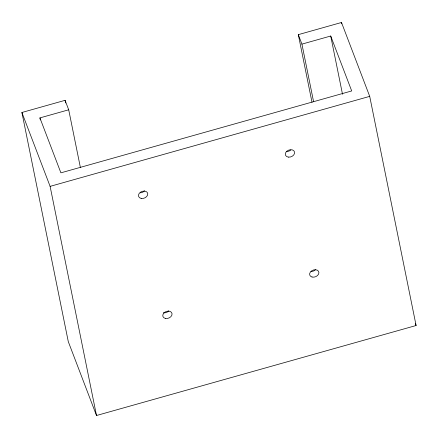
<?xml version="1.0" encoding="UTF-8"?>
<svg xmlns="http://www.w3.org/2000/svg" width="438" height="438" viewBox="0 0 438 438"><rect width="100%" height="100%" fill="white"/><g stroke="black" fill="none" stroke-linecap="round" stroke-linejoin="round"><path stroke-width="0.66" d="M312.004 102.284L298.311 34.651L341.498 22.486L369.71 96.365L416.1 325.516L96.502 415.514L68.29 341.635L21.9 112.484L65.087 100.324L68.706 109.796L80.368 167.387M40.318 119.913L39.913 117.904L68.706 109.796M298.311 34.651L301.924 44.123L330.717 36.015L351.698 90.945L60.893 172.84L39.913 117.904M21.9 112.484L50.113 186.364L369.71 96.365M415.372 323.605L416.1 325.516M341.498 22.486L341.766 23.827M330.717 36.015L342.511 94.274M301.924 44.123L313.586 101.715M65.087 100.324L65.629 103.001M50.113 186.364L96.502 415.514M168.849 310.854A4.802 3.542 -20.9 0 1 163.325 312.759M315.47 269.737A4.802 3.542 -20.9 0 1 311.002 271.494M290.816 150.026A4.802 3.542 -20.9 0 1 286.233 151.433M144.556 190.82A4.802 3.542 -20.9 0 1 140.198 192.813M312.031 277.019A4.802 3.542 -20.9 0 0 318.919 272.606A4.802 3.542 -20.9 0 0 311.823 270.739A4.802 3.542 -20.9 0 0 312.031 277.019M165.498 318.442A4.802 3.542 -20.9 0 0 172.052 313.696A4.802 3.542 -20.9 0 0 164.699 312.283A4.802 3.542 -20.9 0 0 165.498 318.442M288.401 157.116A4.802 3.542 -20.9 0 0 294.544 152.019A4.802 3.542 -20.9 0 0 286.934 151.137A4.802 3.542 -20.9 0 0 288.401 157.116M141.206 198.414A4.802 3.542 -20.9 0 0 147.754 193.662A4.802 3.542 -20.9 0 0 140.39 192.255A4.802 3.542 -20.9 0 0 141.206 198.414"/></g></svg>
